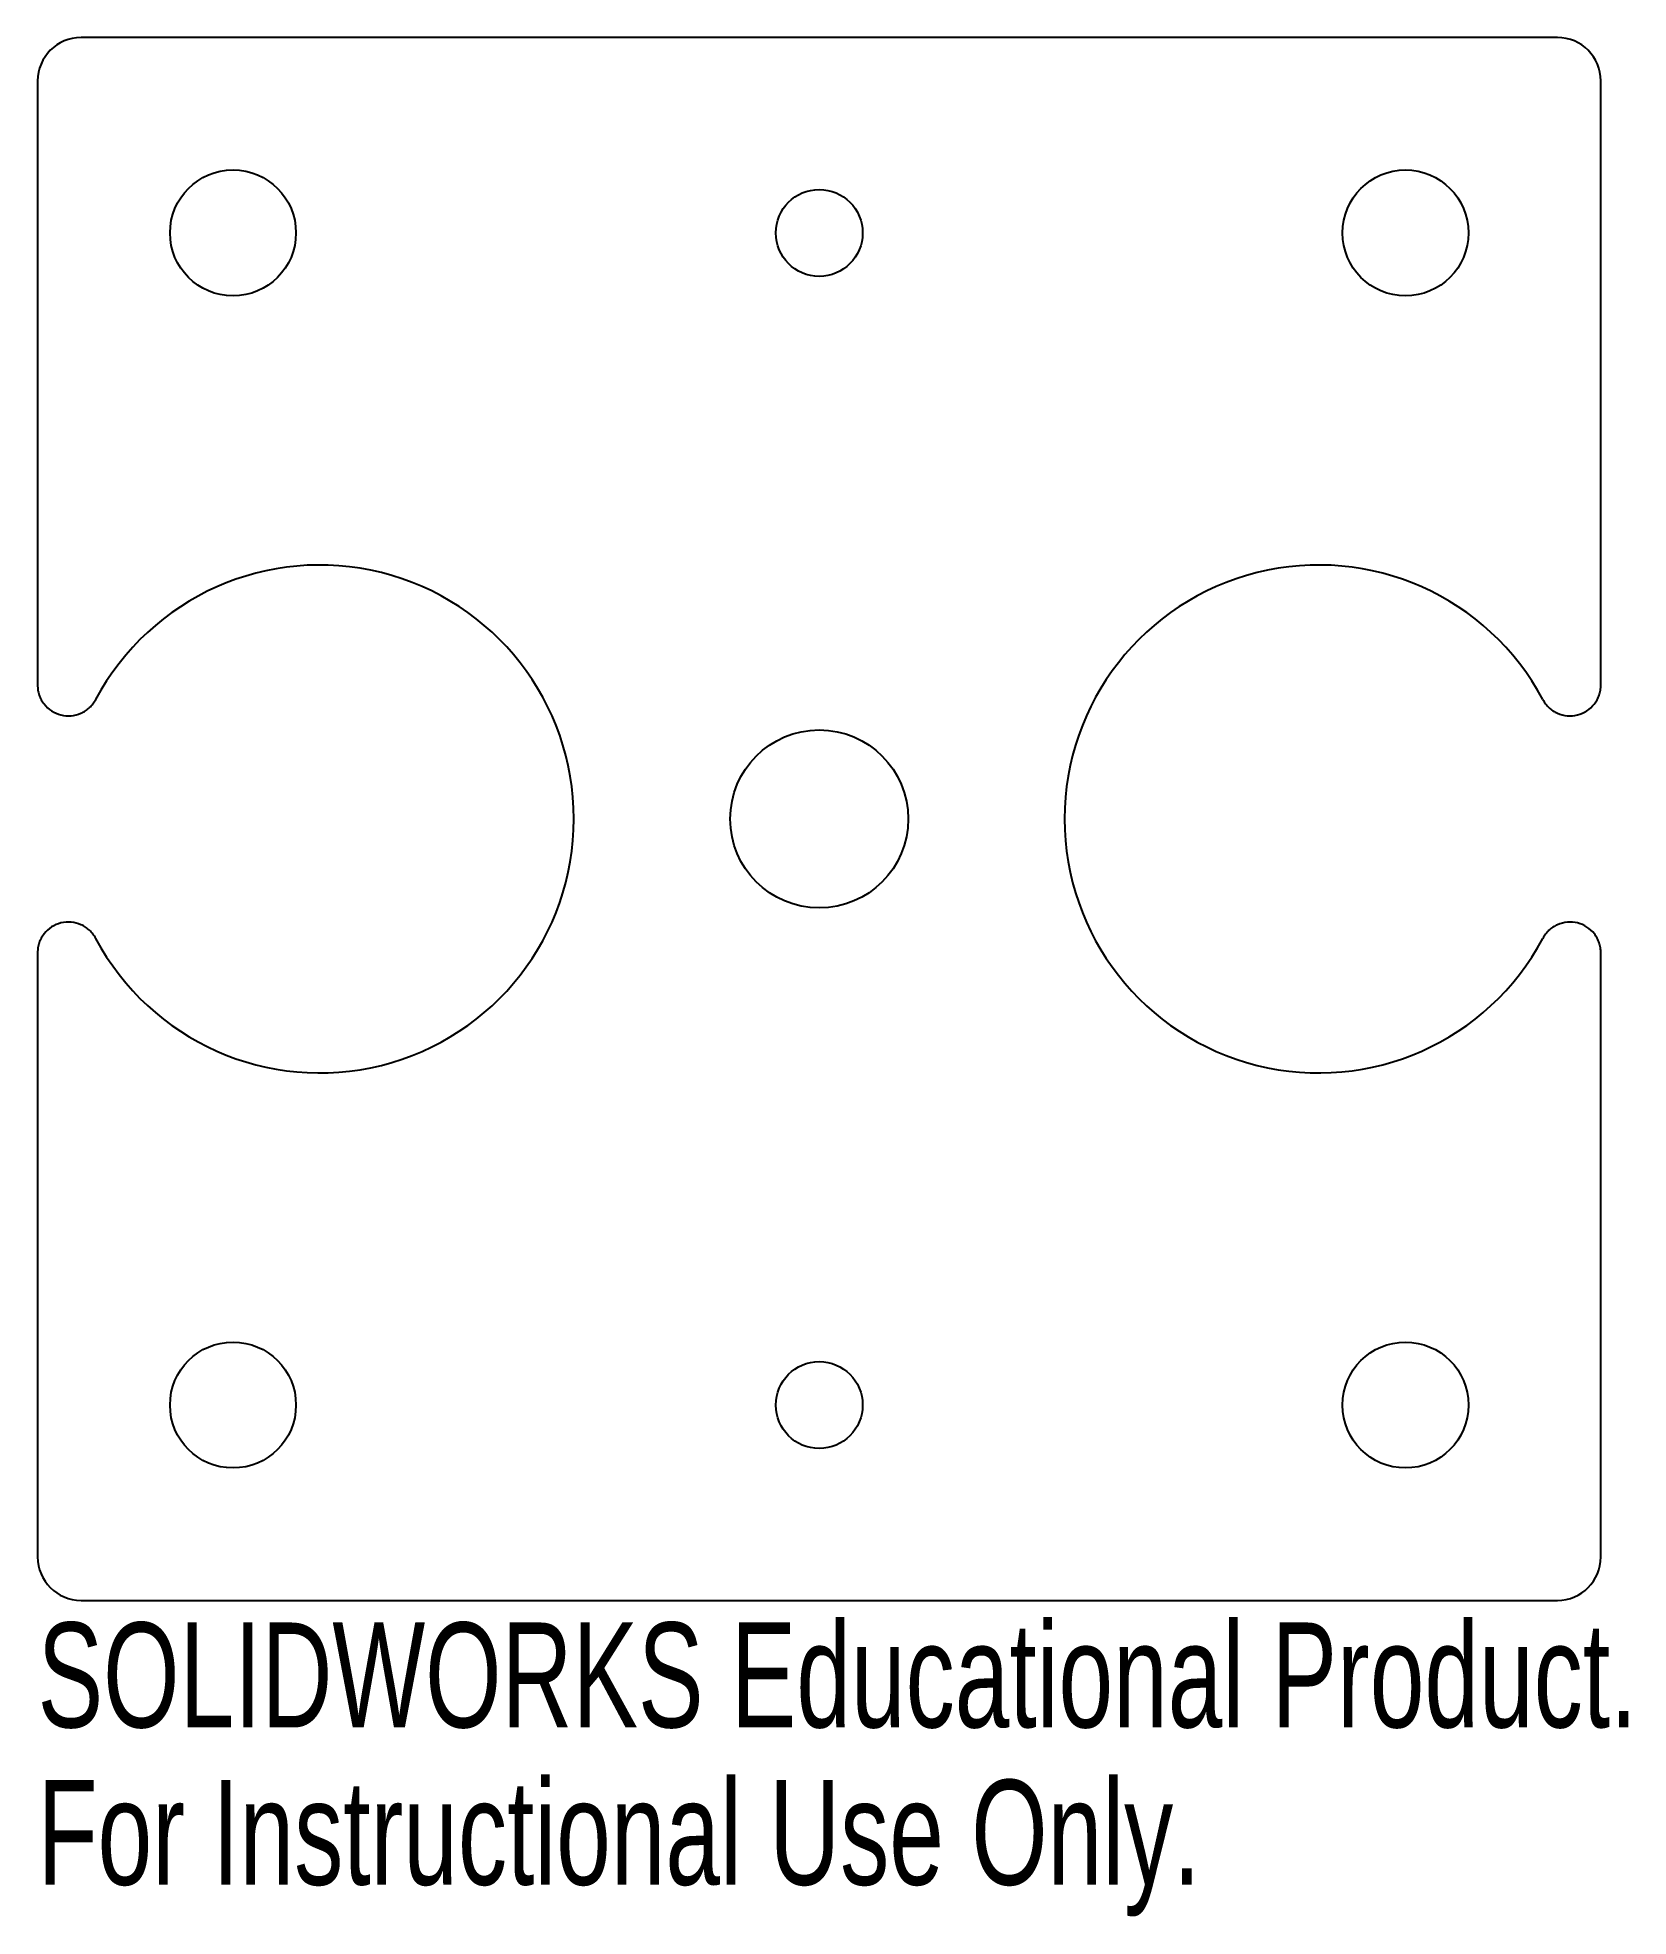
# Model space of a CAD drawing. Header units: millimetres. Extents: x -36 to 37.3, y -50.6 to 36.
import ezdxf

# ---------------------------------------------------------------- set-up
doc = ezdxf.new("R2010")
doc.units = ezdxf.units.MM
doc.styles.add('SLDTEXTSTYLE0', font='TXT', dxfattribs={"width": 0.7})

msp = doc.modelspace()

# ---------------------------------------------------------------- linework, layer by layer
at = {"color": 7, "linetype": 'Continuous', "lineweight": 25}
for p, q in [((34, 36), (-34, 36)), ((-36, 34), (-36, 6.171)), ((36, 6.171), (36, 34)), ((-36, -6.171), (-36, -34)), ((36, -34), (36, -6.171)), ((-34, -36), (34, -36))]:
    msp.add_line(p, q, dxfattribs=at)
for centre, radius in [((-27, 27), 2.9), ((27, 27), 2.9), ((0, 27), 2), ((0, 0), 4.1), ((-27, -27), 2.9), ((27, -27), 2.9), ((0, -27), 2)]:
    msp.add_circle(centre, radius, dxfattribs=at)
for centre, radius, start, end in [((-34, 34), 2, 90, 180), ((34, 34), 2, 0, 90), ((-23, 0), 11.7, 208.05429, 151.94571), ((23, 0), 11.7, 28.05429, 331.94571), ((-34, -34), 2, 180, 270), ((34, -34), 2, 270, 0)]:
    msp.add_arc(centre, radius, start, end, dxfattribs=at)
for points, knots in [([(-36, 6.171), (-35.999, 6.131), (-35.997, 6.051), (-35.983, 5.933), (-35.959, 5.819), (-35.926, 5.708), (-35.884, 5.6), (-35.832, 5.495), (-35.771, 5.393), (-35.633, 5.202), (-35.371, 4.954), (-34.931, 4.769), (-34.454, 4.724), (-34.068, 4.83), (-33.79, 4.979), (-33.605, 5.124), (-33.446, 5.298), (-33.366, 5.434), (-33.325, 5.503)], [0, 0, 0, 0, 0.032054, 0.063454, 0.094412, 0.12515, 0.155893, 0.186867, 0.218291, 0.250378, 0.374955, 0.499689, 0.624597, 0.749663, 0.813113, 0.874793, 0.936492, 1, 1, 1, 1]), ([(33.325, 5.503), (33.345, 5.468), (33.384, 5.398), (33.452, 5.301), (33.527, 5.211), (33.608, 5.128), (33.696, 5.053), (33.791, 4.985), (33.893, 4.924), (34.105, 4.82), (34.453, 4.725), (34.928, 4.769), (35.369, 4.953), (35.66, 5.228), (35.835, 5.489), (35.931, 5.705), (35.99, 5.934), (35.997, 6.091), (36, 6.171)], [0, 0, 0, 0, 0.032054, 0.063454, 0.094412, 0.12515, 0.155892, 0.186866, 0.21829, 0.250377, 0.375052, 0.499884, 0.624481, 0.749234, 0.812796, 0.874578, 0.93638, 1, 1, 1, 1]), ([(-33.325, -5.503), (-33.345, -5.468), (-33.384, -5.398), (-33.452, -5.301), (-33.527, -5.211), (-33.608, -5.128), (-33.696, -5.053), (-33.791, -4.985), (-33.893, -4.924), (-34.105, -4.82), (-34.453, -4.725), (-34.928, -4.769), (-35.369, -4.953), (-35.66, -5.228), (-35.835, -5.489), (-35.931, -5.705), (-35.99, -5.934), (-35.997, -6.091), (-36, -6.171)], [0, 0, 0, 0, 0.032054, 0.063454, 0.094412, 0.12515, 0.155892, 0.186866, 0.21829, 0.250377, 0.375052, 0.499884, 0.624481, 0.749234, 0.812796, 0.874578, 0.93638, 1, 1, 1, 1]), ([(36, -6.171), (35.999, -6.131), (35.997, -6.051), (35.983, -5.933), (35.959, -5.819), (35.926, -5.708), (35.884, -5.6), (35.832, -5.495), (35.771, -5.393), (35.633, -5.202), (35.371, -4.954), (34.931, -4.769), (34.454, -4.724), (34.068, -4.83), (33.79, -4.979), (33.605, -5.124), (33.446, -5.298), (33.366, -5.434), (33.325, -5.503)], [0, 0, 0, 0, 0.032054, 0.063454, 0.094412, 0.12515, 0.155893, 0.186867, 0.218291, 0.250378, 0.374955, 0.499689, 0.624597, 0.749663, 0.813113, 0.874793, 0.936492, 1, 1, 1, 1])]:
    msp.add_open_spline(points, degree=3, knots=knots, dxfattribs=at)

# ---------------------------------------------------------------- texts
at = {"color": 7, "linetype": 'Continuous', "char_height": 4.83362, "attachment_point": 1, "style": 'SLDTEXTSTYLE0'}
for s, insert in [('SOLIDWORKS Educational Product.', (-36, -37.02)), ('For Instructional Use Only.', (-36, -44.27))]:
    msp.add_mtext(s, dxfattribs=dict(at, insert=insert))

doc.saveas('drawing.dxf')
